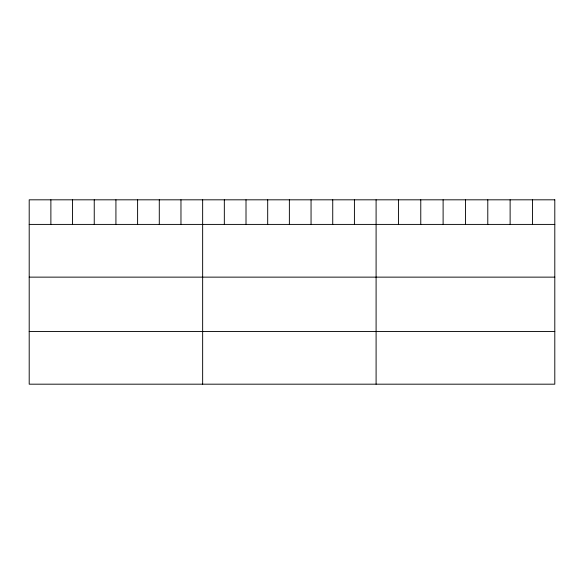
<?xml version="1.0" encoding="UTF-8"?>
<svg xmlns="http://www.w3.org/2000/svg" width="584" height="584" viewBox="0 0 584 584"><rect width="100%" height="100%" fill="white"/><g stroke="black" fill="none" stroke-linecap="round" stroke-linejoin="round"><path stroke-width="0.88" d="M29.2 224.409L554.8 224.409M29.2 277.137L554.8 277.137M29.2 331.457L554.8 331.457M532.462 199.816L532.462 224.409M510.124 199.816L510.124 224.409M487.786 199.816L487.786 224.409M465.448 199.816L465.448 224.409M443.11 199.816L443.11 224.409M420.772 199.816L420.772 224.409M398.434 199.816L398.434 224.409M376.096 199.816L376.096 384.184M354.415 199.816L354.415 224.409M332.734 199.816L332.734 224.409M311.053 199.816L311.053 224.409M289.372 199.816L289.372 224.409M267.691 199.816L267.691 224.409M246.01 199.816L246.01 224.409M224.329 199.816L224.329 224.409M202.648 199.816L202.648 384.184M180.967 199.816L180.967 224.409M159.286 199.816L159.286 224.409M137.605 199.816L137.605 224.409M115.924 199.816L115.924 224.409M94.243 199.816L94.243 224.409M72.562 199.816L72.562 224.409M50.881 199.816L50.881 224.409M554.8 199.816L29.2 199.816L29.2 384.184L554.8 384.184L554.8 199.816"/></g></svg>
